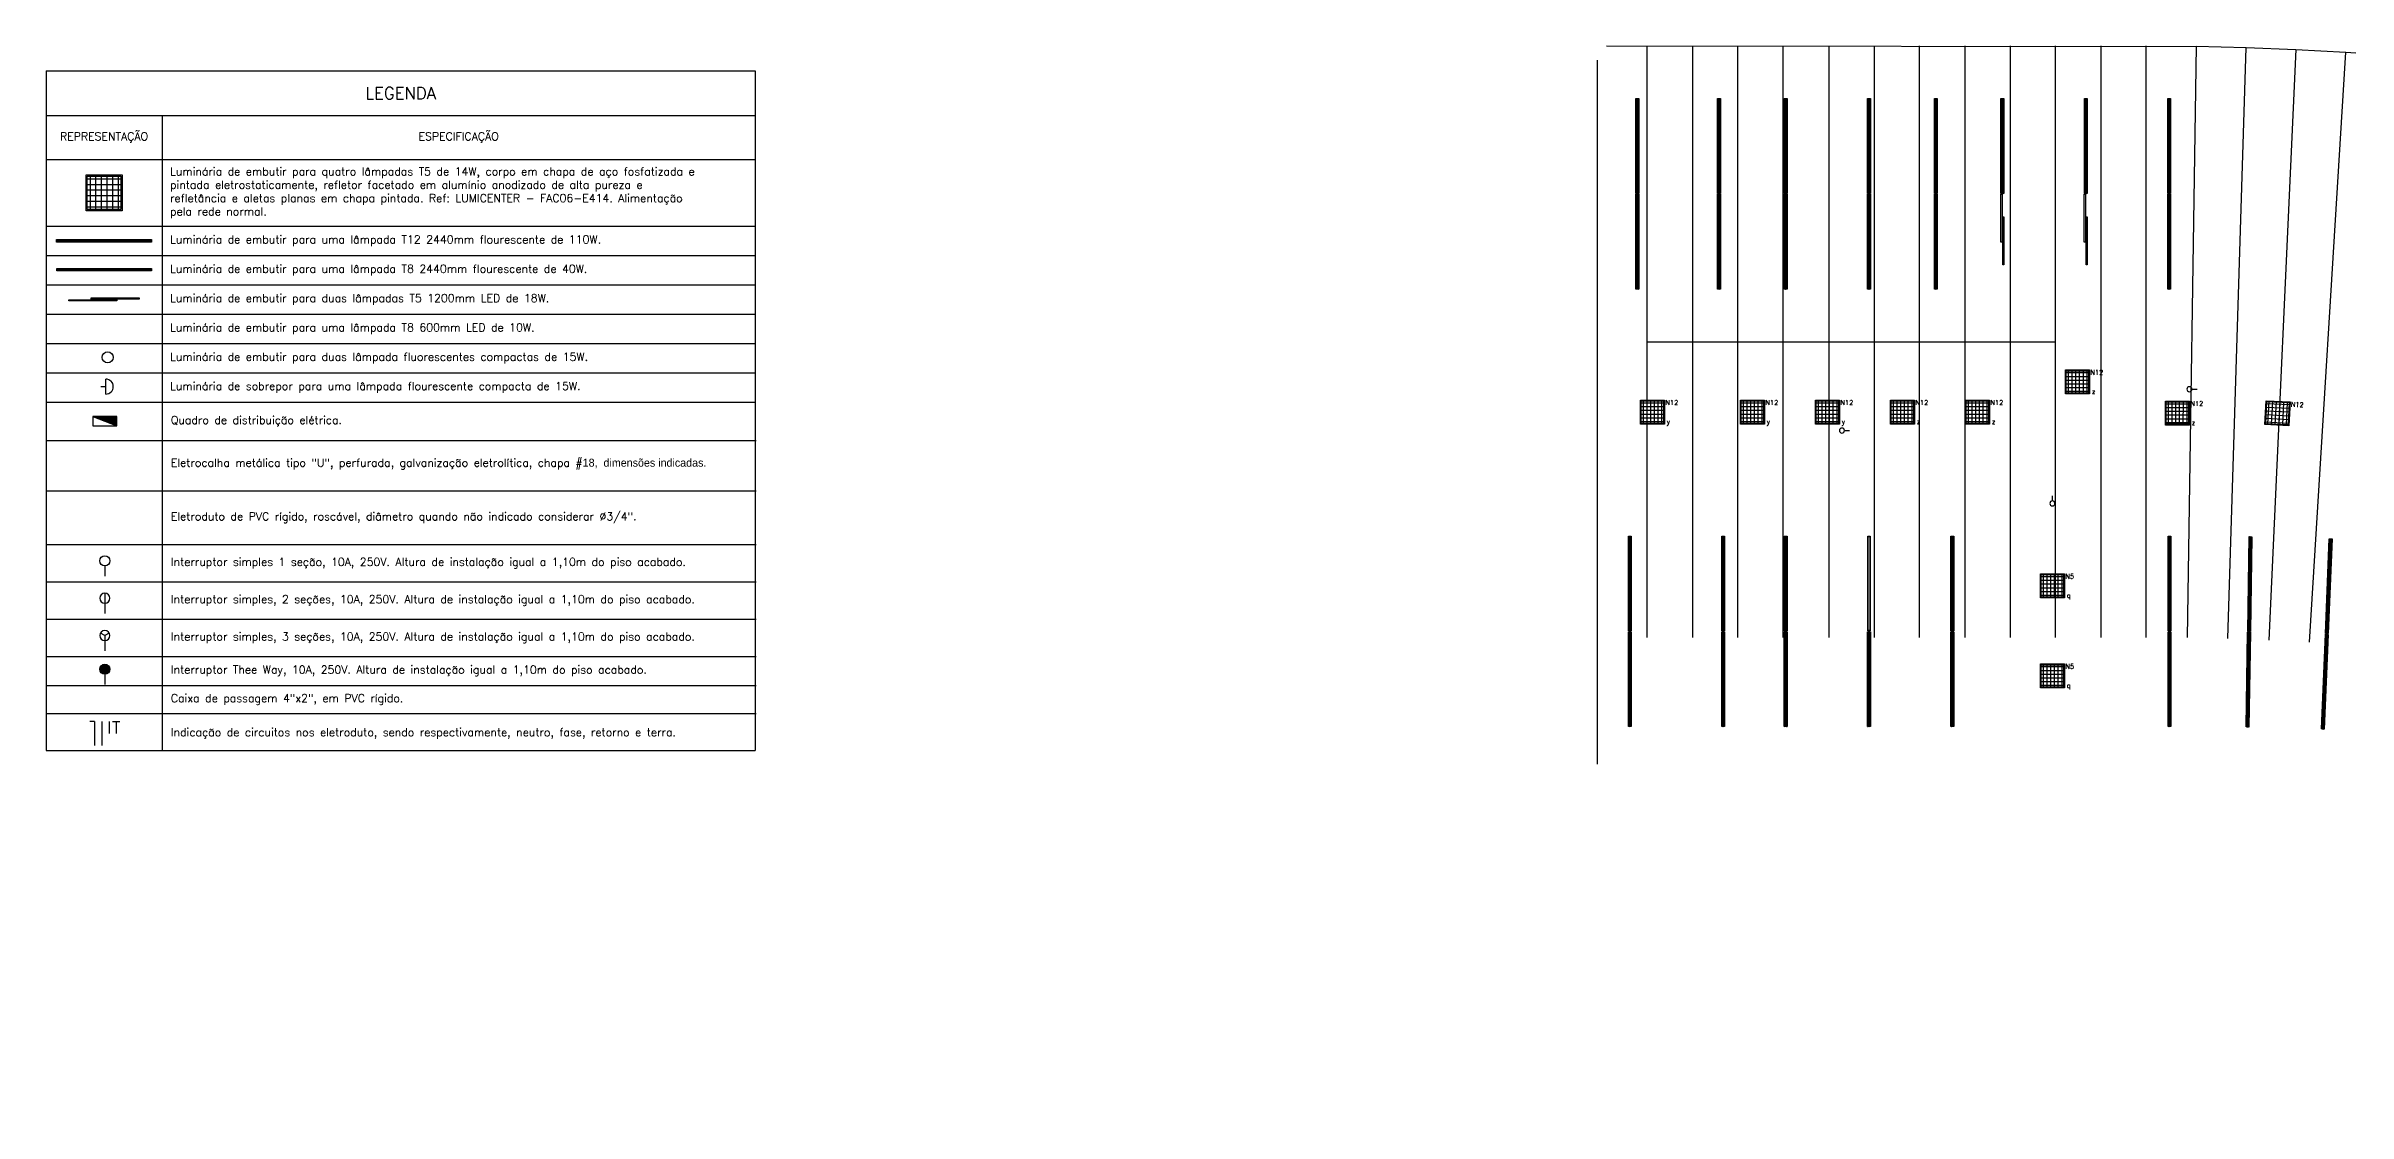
# Model space of a CAD drawing. Header units: millimetres. Extents: x -39 to 106, y -27 to 58.
# Drawn here: x -38.8 to 18.8, y -8.7 to 18 of the extents above; entities that cross this region are included whole.
import ezdxf

# ---------------------------------------------------------------- set-up
doc = ezdxf.new("R2010")
doc.units = ezdxf.units.MM
for name, color, linetype in [('ELE_INTERRUPTORES', 4, 'Continuous'), ('ELE_QUADROS', 4, 'Continuous'), ('IEL - FIAÇÃO', 3, 'Continuous'), ('IEL - LUMINARIA NOVA', 3, 'Continuous'), ('IEL CIRC EMERG', 1, 'Continuous'), ('IEL CIRC NORMAL', 7, 'Continuous'), ('IEL- Texto', 7, 'Continuous'), ('LINHAS AUXILIARES', 7, 'Continuous'), ('LUMINÁRIAS', 2, 'Continuous')]:
    doc.layers.add(name, color=color, linetype=linetype)
doc.styles.add('Eletrico 0.08', font='romans.shx', dxfattribs={"height": 0.08})
doc.styles.add('Eletrico 2.5', font='romans.shx', dxfattribs={"height": 0.2})

# ---------------------------------------------------------------- blocks, each defined once
blk = doc.blocks.new('T12-2440mm')
at = {"layer": 'LUMINÁRIAS'}
h = blk.add_hatch(dxfattribs=at)
h.set_pattern_fill('NET3', color=256, scale=0.01, style=0)
h.set_pattern_definition([(0, (0.075615, 1.19948), (0, 0.03175), []), (60, (0.075615, 1.19948), (-0.02749630657, 0.015875), []), (120, (0.075615, 1.19948), (-0.02749630657, -0.015875), [])])
h.paths.add_polyline_path([(1900.45, 792.136), (1898.08, 792.136), (1898.08, 792.205), (1900.45, 792.205)])
blk.add_lwpolyline([(1900.45, 792.136), (1898.08, 792.136), (1898.08, 792.205), (1900.45, 792.205)], close=True, dxfattribs=at)
blk = doc.blocks.new('T8-2440mm')
at = {"layer": 'LUMINÁRIAS'}
h = blk.add_hatch(color=256, dxfattribs=at)
h.paths.add_polyline_path([(1900.45, 792.405), (1898.08, 792.405), (1898.08, 792.462), (1900.45, 792.462)])
h.paths.add_polyline_path([(1900.44, 792.416), (1898.09, 792.416), (1898.09, 792.451), (1900.44, 792.451)], flags=16)
for points in [[(1900.45, 792.405), (1898.08, 792.405), (1898.08, 792.462), (1900.45, 792.462)], [(1900.44, 792.416), (1898.09, 792.416), (1898.09, 792.451), (1900.44, 792.451)]]:
    blk.add_lwpolyline(points, close=True, dxfattribs=at)
blk = doc.blocks.new('IEL - LUM 4x16W CIRC NOR ATR')
at = {"layer": 'IEL - LUMINARIA NOVA', "color": 5}
for p, q in [((-0.3, 0.3), (0.3, 0.3)), ((-0.3, -0.3), (-0.3, 0.3)), ((-0.28, 0.28), (0.28, 0.28)), ((-0.28, -0.28), (-0.28, 0.28)), ((0.28, 0.28), (0.28, -0.28)), ((0.3, 0.3), (0.3, -0.3)), ((0.3, -0.3), (-0.3, -0.3)), ((0.28, -0.28), (-0.28, -0.28))]:
    blk.add_line(p, q, dxfattribs=at)
at = {"layer": 'IEL - LUMINARIA NOVA', "color": 4}
for p, q in [((-0.28, 0.233), (0.28, 0.233)), ((-0.28, 0.14), (0.28, 0.14)), ((-0.28, 0.047), (0.28, 0.047)), ((-0.233, 0.28), (-0.233, -0.28)), ((-0.14, 0.28), (-0.14, -0.28)), ((-0.047, 0.28), (-0.047, -0.28)), ((0.047, 0.28), (0.047, -0.28)), ((0.14, 0.28), (0.14, -0.28)), ((0.233, 0.28), (0.233, -0.28)), ((-0.28, -0.047), (0.28, -0.047)), ((-0.28, -0.14), (0.28, -0.14)), ((-0.28, -0.233), (0.28, -0.233))]:
    blk.add_line(p, q, dxfattribs=at)
at = {"layer": 'IEL CIRC NORMAL', "style": 'Eletrico 0.08', "flags": 4}
for tag, p in [('CIRCUITO', (0.327, 0.18)), ('RETORNO', (0.323, -0.3))]:
    blk.add_attdef(tag, p, '', height=0.12, dxfattribs=at)
blk = doc.blocks.new('T5-1200mm')
at = {"layer": 'LUMINÁRIAS'}
blk.add_lwpolyline([(1898.086, 792.634), (1899.286, 792.634), (1899.286, 792.604), (1898.086, 792.604)], close=True, dxfattribs=at)
blk = doc.blocks.new('interr-1tecla')
at = {"layer": 'ELE_INTERRUPTORES'}
blk.add_line((0.128494, 0), (0, 0), dxfattribs=at)
blk.add_circle((0.190994, 0), 0.0625, dxfattribs=at)
blk = doc.blocks.new('IEL - CIRC EM FNT 1R')
at = {"layer": 'IEL - FIAÇÃO', "color": 1}
for p, q in [((-0.09, 0.15), (-0.15, 0.15)), ((-0.09, 0.15), (-0.09, -0.15)), ((0, 0.15), (0, -0.15)), ((0.09, 0.15), (0.09, 0)), ((0.135, 0.15), (0.225, 0.15)), ((0.18, 0.15), (0.18, 0))]:
    blk.add_line(p, q, dxfattribs=at)
at = {"layer": 'IEL CIRC EMERG', "style": 'Eletrico 0.08', "flags": 4}
for tag, p in [('CIR', (-0.105, 0.183)), ('RET', (0.044, -0.148))]:
    blk.add_attdef(tag, p, '', height=0.12, dxfattribs=at)
blk = doc.blocks.new('QDC')
at = {"layer": 'ELE_QUADROS'}
blk.add_hatch(color=10, dxfattribs=at).paths.add_polyline_path([(0, 24), (60, 0), (60, 24)])
for p, q in [((0, 24), (60, 0)), ((0, 24), (0, 0)), ((60, 24), (0, 24)), ((0, 0), (60, 0)), ((60, 0), (60, 24))]:
    blk.add_line(p, q, dxfattribs=at)
blk = doc.blocks.new('*U5')
at = {"layer": 'ELE_INTERRUPTORES'}
blk.add_hatch(color=1, dxfattribs=at).paths.add_polyline_path([(25.6988, 0, 1), (50.6988, 0, 1)])
blk.add_line((25.6988, 0), (0, 0), dxfattribs=at)
blk.add_circle((38.1988, 0), 12.5, dxfattribs=at)
blk = doc.blocks.new('*U8')
at = {"layer": 'ELE_INTERRUPTORES'}
for p, q in [((25.6988, 0), (0, 0)), ((50.6988, 0), (25.6988, 0))]:
    blk.add_line(p, q, dxfattribs=at)
blk.add_circle((38.1988, 0), 12.5, dxfattribs=at)
blk = doc.blocks.new('*U9')
at = {"layer": 'ELE_INTERRUPTORES'}
for p, q in [((25.7, 0), (0, 0)), ((38.2, 0), (25.7, 0)), ((44.4, 10.8), (38.2, 0)), ((38.2, 0), (44.4, -10.8))]:
    blk.add_line(p, q, dxfattribs=at)
blk.add_circle((38.2, 0), 12.5, dxfattribs=at)
blk = doc.blocks.new('arandela')
at = {"layer": 'LUMINÁRIAS'}
for p, q in [((0, 0), (0.128, 0)), ((0.128, 0), (0.128, 0.187)), ((0.128, -0.187), (0.128, 0))]:
    blk.add_line(p, q, dxfattribs=at)
blk.add_arc((0.128, 0), 0.187, 270, 90, dxfattribs=at)
blk = doc.blocks.new('2x15w embutir')
at = {"layer": 'LUMINÁRIAS'}
blk.add_circle((-0.085, 0), 0.139, dxfattribs=at)
blk = doc.blocks.new('silhueta predio')
at = {"layer": 'LINHAS AUXILIARES'}
for p, q in [((0, 0.001), (14.742, -0.009)), ((14.742, -0.004), (15.989, -0.038)), ((15.989, -0.038), (17.236, -0.085)), ((17.236, -0.085), (18.481, -0.152)), ((18.481, -0.152), (19.726, -0.238)), ((19.726, -0.238), (20.878, -0.335)), ((20.878, -0.335), (25.011, -0.819)), ((25.011, -0.819), (25.935, -0.956)), ((25.935, -0.956), (27.151, -1.154)), ((27.151, -1.154), (28.379, -1.373)), ((28.379, -1.373), (29.604, -1.611)), ((29.604, -1.611), (30.824, -1.867)), ((30.824, -1.867), (32.041, -2.142)), ((32.041, -2.142), (33.234, -2.431)), ((33.234, -2.431), (34.461, -2.748)), ((34.461, -2.748), (35.681, -3.084)), ((35.681, -3.084), (36.861, -3.428)), ((36.861, -3.428), (38.053, -3.796)), ((38.053, -3.796), (39.24, -4.182)), ((39.24, -4.182), (40.42, -4.586)), ((40.42, -4.586), (41.594, -5.007)), ((41.594, -5.007), (42.761, -5.447)), ((42.761, -5.447), (43.921, -5.905)), ((43.921, -5.905), (45.074, -6.381)), ((45.074, -6.381), (46.22, -6.874)), ((46.22, -6.874), (47.241, -7.313)), ((47.241, -7.313), (48.51, -7.923)), ((48.51, -7.923), (49.651, -8.478)), ((49.651, -8.478), (50.724, -9.02)), ((50.724, -9.02), (51.828, -9.6)), ((51.828, -9.6), (52.924, -10.196)), ((52.924, -10.196), (54.01, -10.809)), ((54.01, -10.809), (55.009, -11.393)), ((55.009, -11.393), (56.154, -12.085)), ((56.154, -12.085), (57.211, -12.747)), ((57.211, -12.747), (58.182, -13.376)), ((58.182, -13.376), (59.295, -14.097)), ((59.295, -14.097), (60.313, -14.819)), ((60.313, -14.819), (62.226, -16.223)), ((63.328, -17.055), (62.226, -16.223)), ((63.328, -17.055), (64.202, -17.742)), ((64.202, -17.742), (64.415, -17.912)), ((64.415, -17.912), (65.276, -18.614)), ((65.276, -18.614), (66.232, -19.415)), ((66.232, -19.415), (68.106, -21.062)), ((68.106, -21.062), (68.946, -21.823)), ((68.946, -21.823), (69.787, -22.585)), ((69.787, -22.585), (70.627, -23.346)), ((70.627, -23.346), (71.467, -24.108)), ((71.467, -24.108), (72.308, -24.869)), ((73.098, -25.585), (72.308, -24.869)), ((73.199, -25.676), (73.098, -25.585)), ((74.001, -26.403), (73.199, -25.676)), ((74.308, -26.681), (74.001, -26.403))]:
    blk.add_line(p, q, dxfattribs=at)

msp = doc.modelspace()

# ---------------------------------------------------------------- linework, layer by layer
at = {"layer": 'IEL- Texto'}
for p, q in [((-38.772, 17.339), (-21.044, 17.339)), ((-38.772, 17.339), (-38.772, 0.34)), ((-21.044, 17.339), (-21.044, 0.34)), ((-38.772, 16.219), (-21.044, 16.219)), ((-35.872, 16.219), (-35.872, 0.34)), ((-38.772, 15.12), (-21.044, 15.12)), ((-38.772, 13.453), (-21.044, 13.453)), ((-38.772, 12.72), (-21.044, 12.72)), ((-38.772, 11.986), (-21.044, 11.986)), ((-38.772, 11.253), (-21.044, 11.253)), ((-38.772, 10.52), (-21.044, 10.52)), ((-38.772, 9.786), (-21.044, 9.786)), ((-38.772, 9.053), (-21.044, 9.053)), ((-38.752, 8.091), (-21.024, 8.091)), ((-38.752, 6.832), (-21.024, 6.832)), ((-38.752, 5.489), (-21.024, 5.489)), ((-38.752, 4.556), (-21.024, 4.556)), ((-38.752, 3.623), (-21.024, 3.623)), ((-38.752, 2.689), (-21.024, 2.689)), ((-38.752, 1.967), (-21.024, 1.967)), ((-38.752, 1.262), (-21.024, 1.262)), ((-38.772, 0.34), (-21.044, 0.34)), ((-38.772, 0.34), (-21.044, 0.34)), ((-38.772, 0.34), (-21.044, 0.34)), ((-38.772, 0.34), (-21.044, 0.34))]:
    msp.add_line(p, q, dxfattribs=at)
at = {"layer": 'LINHAS AUXILIARES'}
for p, q in [((1.252, 3.169), (1.252, 17.957)), ((2.386, 17.957), (2.386, 3.169)), ((3.52, 3.169), (3.52, 17.957)), ((4.654, 3.169), (4.654, 17.957)), ((5.788, 17.957), (5.788, 3.169)), ((6.922, 17.957), (6.922, 3.169)), ((8.056, 3.169), (8.056, 17.957)), ((9.19, 17.957), (9.19, 3.169)), ((10.324, 17.957), (10.324, 3.169)), ((11.458, 3.169), (11.458, 17.957)), ((12.592, 17.957), (12.592, 3.169)), ((13.726, 3.169), (13.726, 17.957)), ((14.973, 17.952), (14.746, 3.162)), ((15.767, 3.139), (16.22, 17.918)), ((17.467, 17.87), (16.786, 3.1)), ((17.806, 3.046), (18.712, 17.804)), ((1.252, 10.563), (2.386, 10.563)), ((2.386, 10.563), (3.52, 10.563)), ((3.52, 10.563), (4.654, 10.563)), ((4.654, 10.563), (5.788, 10.563)), ((5.788, 10.563), (6.922, 10.563)), ((6.922, 10.563), (8.056, 10.563)), ((8.056, 10.563), (9.19, 10.563)), ((9.19, 10.563), (10.324, 10.563)), ((10.324, 10.563), (11.458, 10.563))]:
    msp.add_line(p, q, dxfattribs=at)
at = {"layer": 'LUMINÁRIAS'}
msp.add_lwpolyline([(0, 17.6), (0, 0)], dxfattribs=at)

# ---------------------------------------------------------------- block references
at = {"layer": 'ELE_INTERRUPTORES', "yscale": 0.01, "zscale": 0.01}
for name, p, xscale, rotation in [('*U8', (-37.302, 3.765, 0), -0.01, 270), ('*U9', (-37.302, 2.832, 0), -0.01, 270), ('*U5', (-37.302, 1.99, 0), 0.01, 90)]:
    msp.add_blockref(name, p, dxfattribs=dict(at, xscale=xscale, rotation=rotation))
at = {"layer": 'ELE_QUADROS', "xscale": 0.01, "yscale": 0.01, "zscale": 0.01}
msp.add_blockref('QDC', (-37.602, 8.455), dxfattribs=at)
at = {"layer": 'IEL- Texto', "xscale": 2, "yscale": 2, "zscale": 2}
msp.add_blockref('IEL - CIRC EM FNT 1R', (-37.377, 0.762), dxfattribs=at)
at = {"layer": 'LINHAS AUXILIARES'}
msp.add_blockref('silhueta predio', (0.231, 17.956), dxfattribs=at)
at = {"layer": 'LUMINÁRIAS'}
for name, p, rotation in [('T12-2440mm', (793.175, -1883.81), 90), ('T12-2440mm', (795.217, -1883.81), 90), ('T12-2440mm', (796.884, -1883.81), 90), ('T12-2440mm', (798.967, -1883.81), 90), ('T12-2440mm', (800.634, -1883.81), 90), ('T12-2440mm', (802.3, -1883.81), 90), ('T12-2440mm', (804.384, -1883.81), 90), ('T12-2440mm', (806.467, -1883.81), 90), ('T12-2440mm', (793.175, -1886.2), 90), ('T12-2440mm', (795.217, -1886.2), 90), ('T12-2440mm', (796.884, -1886.2), 90), ('T12-2440mm', (798.967, -1886.2), 90), ('T12-2440mm', (800.634, -1886.2), 90), ('T5-1200mm', (802.727, -1885.036), 90), ('T5-1200mm', (804.81, -1885.036), 90), ('T12-2440mm', (806.467, -1886.2), 90), ('T5-1200mm', (802.772, -1885.6), 90), ('T5-1200mm', (804.855, -1885.6), 90), ('T12-2440mm', (1861.943, 805.256), 180), ('T8-2440mm', (1861.947, 804.796), 180), ('T5-1200mm', (1861.082, 804.216), 180), ('T5-1200mm', (1861.646, 804.261), 180), ('T12-2440mm', (792.988, -1894.75), 90), ('T12-2440mm', (795.322, -1894.75), 90), ('T12-2440mm', (796.884, -1894.75), 90), ('T8-2440mm', (799.23, -1894.75), 90), ('T12-2440mm', (801.05, -1894.75), 90), ('T12-2440mm', (806.476, -1894.75), 90), ('T12-2440mm', (779.263, -1906.689), 89.12123263889389), ('T12-2440mm', (732.137, -1925.618), 87.65661781823903), ('T12-2440mm', (792.988, -1897.14), 90), ('T12-2440mm', (795.322, -1897.14), 90), ('T12-2440mm', (796.884, -1897.14), 90), ('T12-2440mm', (798.967, -1897.14), 90), ('T12-2440mm', (801.05, -1897.14), 90), ('T12-2440mm', (806.476, -1897.14), 90), ('T12-2440mm', (779.226, -1909.079), 89.12123263889389), ('T12-2440mm', (732.039, -1928.006), 87.65661781823903)]:
    msp.add_blockref(name, p, dxfattribs=dict(at, rotation=rotation))
at = {"layer": 'LUMINÁRIAS', "xscale": 1.5, "yscale": 1.5, "zscale": 1.5}
msp.add_blockref('IEL - LUM 4x16W CIRC NOR ATR', (-37.322, 14.286), dxfattribs=at)
at = {"layer": 'LUMINÁRIAS'}
for name, p in [('2x15w embutir', (-37.148, 10.17)), ('arandela', (-37.406, 9.44))]:
    msp.add_blockref(name, p, dxfattribs=at)
ref = msp.add_blockref('IEL - LUM 4x16W CIRC NOR ATR', (12.005, 9.555), dxfattribs=at)
ref.add_attrib('CIRCUITO', 'N12', (12.332, 9.735), dxfattribs={"layer": 'IEL CIRC NORMAL', "height": 0.12, "style": 'Eletrico 0.08', "flags": 4})
ref.add_attrib('RETORNO', 'z', (12.365, 9.255), dxfattribs={"layer": 'IEL CIRC NORMAL', "height": 0.12, "style": 'Eletrico 0.08', "flags": 4})
at = {"layer": 'LUMINÁRIAS', "xscale": -1}
for p in [(14.995, 9.375), (6.31, 8.34)]:
    msp.add_blockref('interr-1tecla', p, dxfattribs=at)
at = {"layer": 'LUMINÁRIAS'}
ref = msp.add_blockref('IEL - LUM 4x16W CIRC NOR ATR', (1.38, 8.8), dxfattribs=at)
ref.add_attrib('CIRCUITO', 'N12', (1.707, 8.98), dxfattribs={"layer": 'IEL CIRC NORMAL', "height": 0.12, "style": 'Eletrico 0.08', "flags": 4})
ref.add_attrib('RETORNO', 'y', (1.74, 8.5), dxfattribs={"layer": 'IEL CIRC NORMAL', "height": 0.12, "style": 'Eletrico 0.08', "flags": 4})
ref = msp.add_blockref('IEL - LUM 4x16W CIRC NOR ATR', (3.88, 8.8), dxfattribs=at)
ref.add_attrib('CIRCUITO', 'N12', (4.207, 8.98), dxfattribs={"layer": 'IEL CIRC NORMAL', "height": 0.12, "style": 'Eletrico 0.08', "flags": 4})
ref.add_attrib('RETORNO', 'y', (4.24, 8.5), dxfattribs={"layer": 'IEL CIRC NORMAL', "height": 0.12, "style": 'Eletrico 0.08', "flags": 4})
ref = msp.add_blockref('IEL - LUM 4x16W CIRC NOR ATR', (5.755, 8.8), dxfattribs=at)
ref.add_attrib('CIRCUITO', 'N12', (6.082, 8.98), dxfattribs={"layer": 'IEL CIRC NORMAL', "height": 0.12, "style": 'Eletrico 0.08', "flags": 4})
ref.add_attrib('RETORNO', 'y', (6.115, 8.5), dxfattribs={"layer": 'IEL CIRC NORMAL', "height": 0.12, "style": 'Eletrico 0.08', "flags": 4})
ref = msp.add_blockref('IEL - LUM 4x16W CIRC NOR ATR', (7.63, 8.8), dxfattribs=at)
ref.add_attrib('CIRCUITO', 'N12', (7.957, 8.98), dxfattribs={"layer": 'IEL CIRC NORMAL', "height": 0.12, "style": 'Eletrico 0.08', "flags": 4})
ref.add_attrib('RETORNO', 'z', (7.99, 8.5), dxfattribs={"layer": 'IEL CIRC NORMAL', "height": 0.12, "style": 'Eletrico 0.08', "flags": 4})
ref = msp.add_blockref('IEL - LUM 4x16W CIRC NOR ATR', (9.505, 8.8), dxfattribs=at)
ref.add_attrib('CIRCUITO', 'N12', (9.832, 8.98), dxfattribs={"layer": 'IEL CIRC NORMAL', "height": 0.12, "style": 'Eletrico 0.08', "flags": 4})
ref.add_attrib('RETORNO', 'z', (9.865, 8.5), dxfattribs={"layer": 'IEL CIRC NORMAL', "height": 0.12, "style": 'Eletrico 0.08', "flags": 4})
ref = msp.add_blockref('IEL - LUM 4x16W CIRC NOR ATR', (14.505, 8.777), dxfattribs=dict(at, rotation=359.9024750292775))
ref.add_attrib('CIRCUITO', 'N12', (14.832, 8.957), dxfattribs={"layer": 'IEL CIRC NORMAL', "height": 0.12, "rotation": 359.90248, "style": 'Eletrico 0.08', "flags": 4})
ref.add_attrib('RETORNO', 'z', (14.864, 8.477), dxfattribs={"layer": 'IEL CIRC NORMAL', "height": 0.12, "rotation": 359.90248, "style": 'Eletrico 0.08', "flags": 4})
ref = msp.add_blockref('IEL - LUM 4x16W CIRC NOR ATR', (17.005, 8.773), dxfattribs=dict(at, rotation=357.1439789070192))
ref.add_attrib('CIRCUITO', 'N12', (17.34, 8.937), dxfattribs={"layer": 'IEL CIRC NORMAL', "height": 0.12, "rotation": 357.14398, "style": 'Eletrico 0.08', "flags": 4})
at = {"layer": 'LUMINÁRIAS', "xscale": -1, "rotation": 90}
msp.add_blockref('interr-1tecla', (11.38, 6.71), dxfattribs=at)
at = {"layer": 'LUMINÁRIAS', "xscale": 2, "yscale": 2, "zscale": 2, "rotation": 90}
msp.add_blockref('interr-1tecla', (-37.302, 4.701, 0), dxfattribs=at)
at = {"layer": 'LUMINÁRIAS'}
ref = msp.add_blockref('IEL - LUM 4x16W CIRC NOR ATR', (11.38, 4.457), dxfattribs=at)
ref.add_attrib('CIRCUITO', 'N5', (11.707, 4.636), dxfattribs={"layer": 'IEL CIRC NORMAL', "height": 0.12, "style": 'Eletrico 0.08', "flags": 4})
ref.add_attrib('RETORNO', 'q', (11.74, 4.156), dxfattribs={"layer": 'IEL CIRC NORMAL', "height": 0.12, "style": 'Eletrico 0.08', "flags": 4})
ref = msp.add_blockref('IEL - LUM 4x16W CIRC NOR ATR', (11.38, 2.203), dxfattribs=at)
ref.add_attrib('CIRCUITO', 'N5', (11.707, 2.383), dxfattribs={"layer": 'IEL CIRC NORMAL', "height": 0.12, "style": 'Eletrico 0.08', "flags": 4})
ref.add_attrib('RETORNO', 'q', (11.74, 1.903), dxfattribs={"layer": 'IEL CIRC NORMAL', "height": 0.12, "style": 'Eletrico 0.08', "flags": 4})

# ---------------------------------------------------------------- texts
at = {"layer": 'IEL- Texto', "style": 'Eletrico 2.5'}
for s, insert, char_height, width, attachment_point in [('LEGENDA', (-29.908, 16.779), 0.3, 17.60807, 5), ('REPRESENTAÇÃO', (-37.322, 15.669), 0.2, 2.78, 5), ('{\\Fromans|c0;ESPECIFICAÇÃO}', (-28.458, 15.669), 0.2, 14.70807, 5), ('Luminária de embutir para quatro lâmpadas T5 de 14W, corpo em chapa de aço fosfatizada e pintada eletrostaticamente, refletor facetado em alumínio anodizado de alta pureza e refletância e aletas planas em chapa pintada. Ref: LUMICENTER - FAC06-E414. Alimentação pela rede normal.', (-35.672, 14.286), 0.2, 14.42807, 4), ('Luminária de embutir para uma lâmpada T12 2440mm flourescente de 110W.', (-35.672, 13.086), 0.2, 14.42807, 4), ('Luminária de embutir para uma lâmpada T8 2440mm flourescente de 40W.', (-35.672, 12.353), 0.2, 14.42807, 4), ('Luminária de embutir para duas lâmpadas T5 1200mm LED de 18W.', (-35.672, 11.62), 0.2, 14.42807, 4), ('Luminária de embutir para uma lâmpada T8 600mm LED de 10W.', (-35.672, 10.886), 0.2, 14.42807, 4), ('Luminária de embutir para duas lâmpada fluorescentes compactas de 15W.', (-35.672, 10.153), 0.2, 14.42807, 4), ('Luminária de sobrepor para uma lâmpada flourescente compacta de 15W.', (-35.672, 9.42), 0.2, 14.42807, 4), ('Quadro de distribuição elétrica.', (-35.652, 8.575), 0.2, 14.42807, 4), ('Eletrocalha metálica tipo "U", perfurada, galvanização eletrolítica, chapa #{\\fMS Shell Dlg|b0|i0|c0|p0;18,  dimensões indicadas.}', (-35.652, 7.503), 0.2, 14.42807, 4), ('Eletroduto de PVC rígido, roscável, diâmetro quando não indicado considerar %%C3/4".', (-35.652, 6.161), 0.2, 14.42807, 4), ('Interruptor simples 1 seção, 10A, 250V. Altura de instalação igual a 1,10m do piso acabado.', (-35.652, 5.023), 0.2, 14.42807, 4), ('Interruptor simples, 2 seções, 10A, 250V. Altura de instalação igual a 1,10m do piso acabado.', (-35.652, 4.089), 0.2, 14.42807, 4), ('Interruptor simples, 3 seções, 10A, 250V. Altura de instalação igual a 1,10m do piso acabado.', (-35.652, 3.156), 0.2, 14.42807, 4), ('Interruptor Thee Way, 10A, 250V. Altura de instalação igual a 1,10m do piso acabado.', (-35.652, 2.328), 0.2, 14.42807, 4), ('Caixa de passagem 4"x2", em PVC rígido.', (-35.652, 1.615), 0.2, 14.42807, 4), ('Indicação de circuitos nos eletroduto, sendo respectivamente, neutro, fase, retorno e terra.', (-35.652, 0.762), 0.2, 14.42807, 4)]:
    msp.add_mtext(s, dxfattribs=dict(at, insert=insert, char_height=char_height, width=width, attachment_point=attachment_point))

doc.saveas('drawing.dxf')
